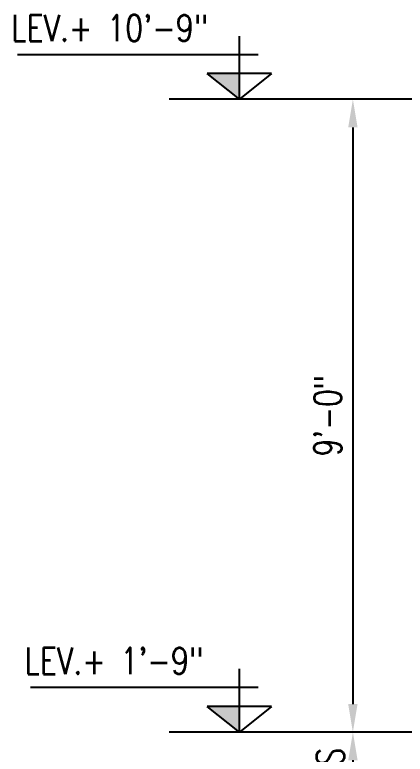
# Model space of a CAD drawing. Header units: inches. Extents: x 295786 to 300745, y 68261 to 70432.
# Drawn here: x 298675.6 to 298742.2, y 68935.7 to 69061.9 of the extents above; entities that cross this region are included whole.
import ezdxf

# ---------------------------------------------------------------- set-up
doc = ezdxf.new("R2010")
doc.units = ezdxf.units.IN
doc.header["$MEASUREMENT"] = 0
doc.layers.add('A-TYP-DIM', color=1, linetype='Continuous')
doc.layers.add('A-TYP-ST-LEVEL', color=1, linetype='Continuous')
doc.styles.add('rizwan', font='romans.shx', dxfattribs={"width": 0.75})
doc.styles.add('STYLE4', font='romans.shx')
doc.dimstyles.new('STYLE-64', dxfattribs={"dimscale": 64, "dimtxt": 0.09375, "dimasz": 0.09375, "dimexe": 0.0625, "dimexo": 0.0625, "dimgap": 0.03125, "dimtad": 1, "dimzin": 3, "dimdsep": 46, "dimlunit": 4, "dimtxsty": 'rizwan', "dimcen": 0.125, "dimdle": 4, "dimclrd": 1, "dimclre": 1, "dimclrt": 2, "dimadec": 0, "dimazin": 0, "dimtfac": 0.5, "dimtix": 1, "dimtmove": 2, "dimatfit": 3, "dimfxl": 0, "dimfrac": 1, "dimtolj": 1, "dimtzin": 3, "dimarcsym": 0})

# ---------------------------------------------------------------- blocks, each defined once
blk = doc.blocks.new('*D125')
at = {"layer": 'A-TYP-DIM', "color": 1, "lineweight": -2, "ltscale": 1.5, "transparency": 16777216}
for p, q in [((298743.39, 68939.51), (298730.32, 68939.51)), ((298733.32, 68934.71), (298733.32, 68923.31)), ((298743.39, 68918.51), (298730.32, 68918.51))]:
    blk.add_line(p, q, dxfattribs=at)
at = {"layer": 'A-TYP-DIM', "color": 1, "ltscale": 1.5, "transparency": 16777216}
for points in [[(298732.52, 68934.71), (298734.12, 68934.71), (298733.32, 68939.51)], [(298732.52, 68923.31), (298734.12, 68923.31), (298733.32, 68918.51)]]:
    blk.add_solid(points, dxfattribs=at)
at = {"layer": 'Defpoints', "color": 0, "ltscale": 1.5, "transparency": 16777216}
for p in [(298746.39, 68939.51), (298733.32, 68918.51), (298746.39, 68918.51)]:
    blk.add_point(p, dxfattribs=at)
at = {"layer": 'A-TYP-DIM', "color": 2, "ltscale": 1.5, "transparency": 16777216, "insert": (298729.47, 68929.01), "char_height": 4.688, "attachment_point": 5, "rotation": 90, "style": 'rizwan'}
blk.add_mtext('\\A1;VARIES', dxfattribs=at)
blk = doc.blocks.new('*D126')
at = {"layer": 'A-TYP-DIM', "color": 1, "lineweight": -2, "ltscale": 1.5, "transparency": 16777216}
for p, q in [((298743.39, 69047.51), (298730.31, 69047.51)), ((298733.31, 69042.71), (298733.31, 68944.31)), ((298743.39, 68939.51), (298730.31, 68939.51))]:
    blk.add_line(p, q, dxfattribs=at)
at = {"layer": 'A-TYP-DIM', "color": 1, "ltscale": 1.5, "transparency": 16777216}
for points in [[(298732.51, 69042.71), (298734.11, 69042.71), (298733.31, 69047.51)], [(298732.51, 68944.31), (298734.11, 68944.31), (298733.31, 68939.51)]]:
    blk.add_solid(points, dxfattribs=at)
at = {"layer": 'Defpoints', "color": 0, "ltscale": 1.5, "transparency": 16777216}
for p in [(298746.39, 69047.51), (298733.31, 68939.51), (298746.39, 68939.51)]:
    blk.add_point(p, dxfattribs=at)
at = {"layer": 'A-TYP-DIM', "color": 2, "ltscale": 1.5, "transparency": 16777216, "insert": (298729.02, 68993.51), "char_height": 4.688, "attachment_point": 5, "rotation": 90, "style": 'rizwan'}
blk.add_mtext('\\A1;9\'-0"', dxfattribs=at)

msp = doc.modelspace()

# ---------------------------------------------------------------- hatches: boundary and pattern name
at = {"layer": 'A-TYP-ST-LEVEL', "linetype": 'Continuous', "ltscale": 1.5}
for points in [[(298713.9520691, 69051.90256291), (298708.46313633, 69051.90256291), (298713.9520691, 69047.50863992)], [(298713.9520691, 68943.90256291), (298708.46313633, 68943.90256291), (298713.9520691, 68939.50863992)]]:
    msp.add_hatch(color=256, dxfattribs=at).paths.add_polyline_path(points)

# ---------------------------------------------------------------- linework, layer by layer
at = {"layer": 'A-TYP-ST-LEVEL', "color": 3, "linetype": 'Continuous', "ltscale": 1.5}
for p, q in [((298713.9520691, 69047.50863992), (298713.9520691, 69058.30256336)), ((298717.15206933, 69055.10256313), (298676.04635544, 69055.10256313)), ((298719.44100188, 69051.90256291), (298708.46313633, 69051.90256291)), ((298719.44100188, 69051.90256291), (298713.9520691, 69047.50863992)), ((298741.36583931, 69047.50863992), (298701.95206826, 69047.50863992)), ((298713.9520691, 68939.50863992), (298713.9520691, 68950.30256336)), ((298717.15206933, 68947.10256313), (298678.30746856, 68947.10256313)), ((298719.44100188, 68943.90256291), (298708.46313633, 68943.90256291)), ((298719.44100188, 68943.90256291), (298713.9520691, 68939.50863992)), ((298741.36583931, 68939.50863992), (298701.95206826, 68939.50863992))]:
    msp.add_line(p, q, dxfattribs=at)
at = {"layer": 'A-TYP-ST-LEVEL', "linetype": 'Continuous', "ltscale": 1.5}
for p, q in [((298713.9520691, 69047.50863992), (298708.46313633, 69051.90256291)), ((298713.9520691, 68939.50863992), (298708.46313633, 68943.90256291))]:
    msp.add_line(p, q, dxfattribs=at)

# ---------------------------------------------------------------- texts
at = {"layer": 'A-TYP-ST-LEVEL', "color": 2, "style": 'STYLE4', "width": 0.8}
for s, p in [('LEV.+ 10\'-9"', (298674.99182204, 69057.42695569)), ('LEV.+ 1\'-9"', (298677.25293516, 68949.42695569))]:
    msp.add_text(s, height=4.5, dxfattribs=at).set_placement(p)

# ---------------------------------------------------------------- dimensions: what is measured, and where the dimension line sits
at = {"layer": 'A-TYP-DIM', "ltscale": 1.5}
dim = msp.add_linear_dim(base=(298733.30992783, 68939.50863992), p1=(298746.39307087, 69047.50863992), p2=(298746.39307087, 68939.50863992), angle=90, dimstyle='STYLE-64', override={"dimscale": 48, "dimtxt": 0.097656, "dimasz": 0.1, "dimtmove": 0, "dimatfit": 2}, dxfattribs=at)
dim.commit()
dim.dimension.update_dxf_attribs({"geometry": '*D126', "text_midpoint": (298729.01974926, 68993.50863992)})
dim = msp.add_linear_dim(base=(298733.31740082, 68918.50863992), p1=(298746.39307087, 68939.50863992), p2=(298746.39307088, 68918.50863992), angle=90, text='VARIES', dimstyle='STYLE-64', override={"dimscale": 48, "dimtxt": 0.097656, "dimasz": 0.1, "dimtmove": 0, "dimatfit": 2}, dxfattribs=at)
dim.commit()
dim.dimension.update_dxf_attribs({"geometry": '*D125', "text_midpoint": (298729.47365082, 68929.00863992)})

doc.saveas('drawing.dxf')
